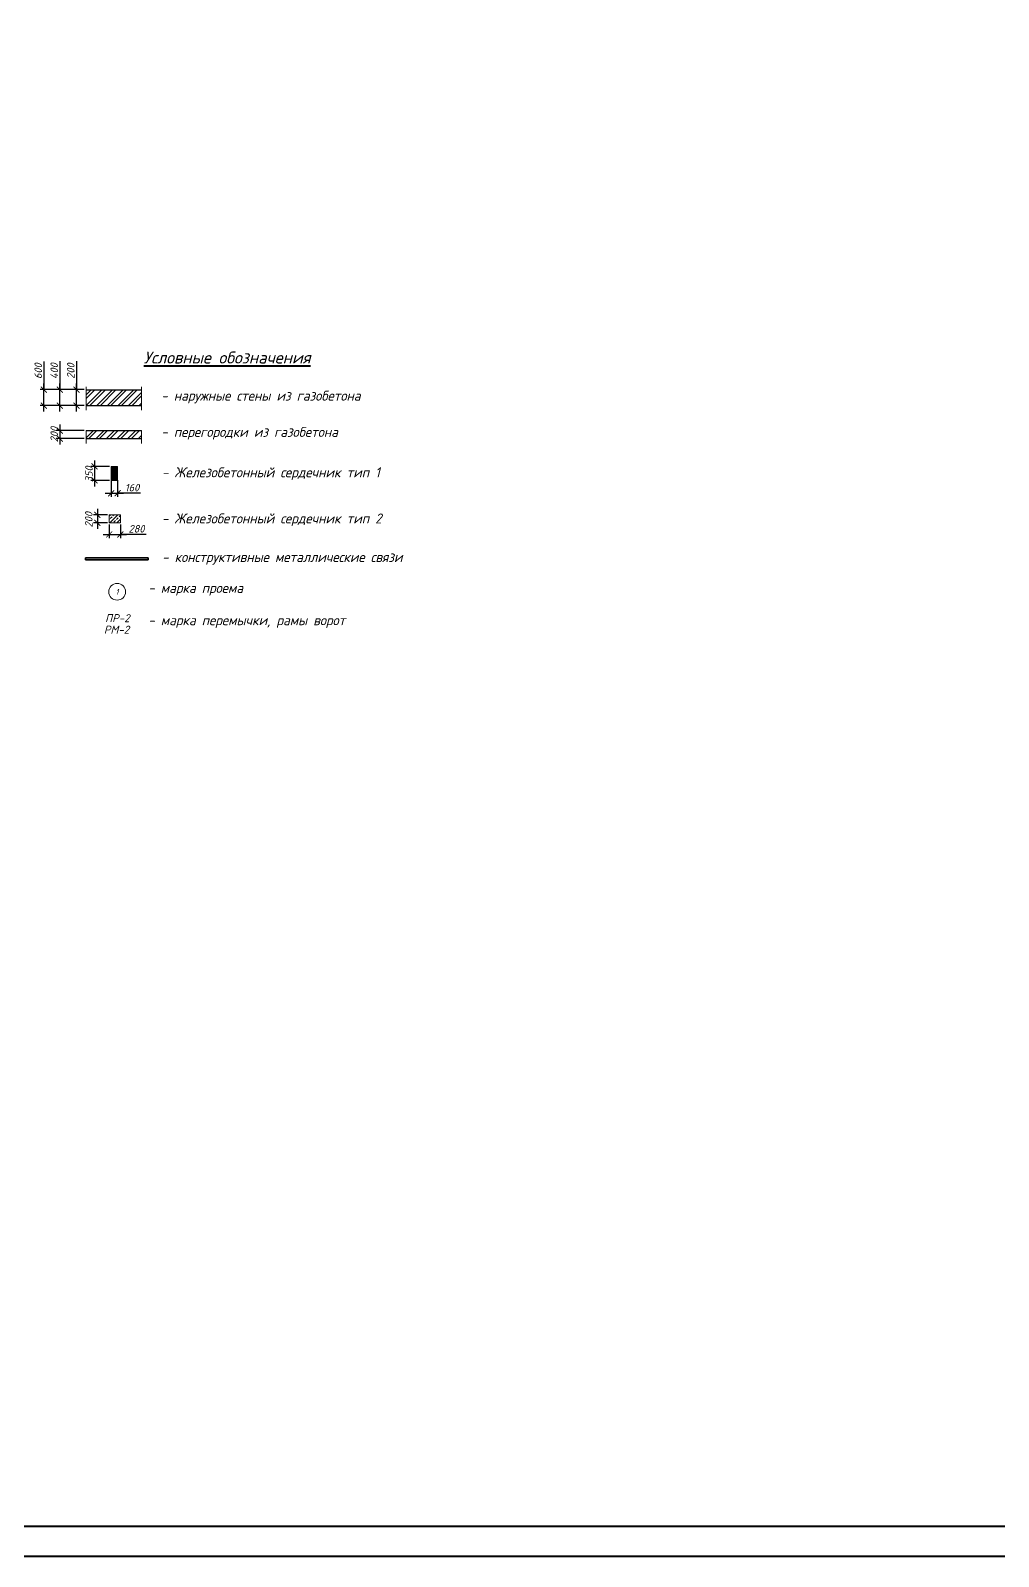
# Model space of a CAD drawing. Header units: millimetres. Extents: x -238377 to 196118, y -123284 to 30177.
# Drawn here: x -143549 to -119342, y -123214 to -85069 of the extents above; entities that cross this region are included whole.
import ezdxf
from ezdxf.enums import TextEntityAlignment as Align

# ---------------------------------------------------------------- set-up
doc = ezdxf.new("R2010")
doc.units = ezdxf.units.MM
doc.header["$MEASUREMENT"] = 0
doc.layers.get('0').update_dxf_attribs({"lineweight": 5})
doc.layers.add('#Hatch', color=7, linetype='Continuous', lineweight=5, true_color=0x4d4d4d)
for name, color, linetype, lineweight in [('#Бетон', 10, 'Continuous', 15), ('#размеры', 7, 'Continuous', 5), ('0_Ном._пера__99', 7, 'Continuous', 40), ('k_ Рамка', 7, 'Continuous', 50), ('чертеж_Ном._пера__98', 7, 'Continuous', 35)]:
    doc.layers.add(name, color=color, linetype=linetype, lineweight=lineweight)
doc.layers.add('#стены наруж', color=7, linetype='Continuous')
doc.layers.add('чертеж', color=7, linetype='Continuous')
doc.styles.get("Standard").update_dxf_attribs({"font": 'isocpeui.ttf'})
doc.styles.add('STEP PR', font='isocpeui.ttf')
doc.dimstyles.new('SPDS', dxfattribs={"dimscale": 10, "dimtxt": 2.5, "dimasz": 2, "dimexe": 1.25, "dimexo": 0.625, "dimtad": 1, "dimdec": 0, "dimrnd": 0.001, "dimtxsty": 'STEP PR', "dimblk": 'ARCHTICK', "dimcen": 2.5, "dimdle": 2, "dimclrd": 256, "dimclre": 256, "dimclrt": 7, "dimadec": 0, "dimazin": 2, "dimtfac": 0.75, "dimtdec": 0, "dimtmove": 1, "dimatfit": 3, "dimfxl": 1, "dimtolj": 1, "dimarcsym": 1})

# ---------------------------------------------------------------- blocks, each defined once
blk = doc.blocks.new('_ArchTick')
at = {"color": 0, "linetype": 'ByBlock', "const_width": 0.15}
blk.add_lwpolyline([(-0.5, -0.5), (0.5, 0.5)], dxfattribs=at)
blk = doc.blocks.new('*D244')
at = {"layer": '#размеры', "lineweight": -2, "transparency": 16777216}
for p, q in [((-142816, -93335), (-142816, -94047)), ((-142206, -94047), (-142910, -94047)), ((-142816, -94597), (-142816, -93897)), ((-142206, -94447), (-142910, -94447))]:
    blk.add_line(p, q, dxfattribs=at)
at = {"layer": 'Defpoints', "color": 0, "transparency": 16777216}
for p in [(-142816, -94047), (-142159, -94047), (-142159, -94447)]:
    blk.add_point(p, dxfattribs=at)
at = {"layer": '#размеры', "lineweight": -2, "transparency": 16777216, "xscale": 150, "yscale": 150, "zscale": 150}
for p, rotation in [((-142816, -94047), 90), ((-142816, -94447), 270)]:
    blk.add_blockref('_ArchTick', p, dxfattribs=dict(at, rotation=rotation))
at = {"layer": '#размеры', "color": 7, "transparency": 16777216, "insert": (-142957, -93585), "char_height": 187.5, "attachment_point": 5, "rotation": 90, "style": 'STEP PR'}
blk.add_mtext('\\A1;400', dxfattribs=at)
blk = doc.blocks.new('*D245')
at = {"layer": '#размеры', "lineweight": -2, "transparency": 16777216}
for p, q in [((-142816, -94920), (-142816, -95420)), ((-142206, -95070), (-142910, -95070)), ((-142206, -95270), (-142910, -95270))]:
    blk.add_line(p, q, dxfattribs=at)
at = {"layer": 'Defpoints', "color": 0, "transparency": 16777216}
for p in [(-142816, -95270), (-142159, -95070), (-142159, -95270)]:
    blk.add_point(p, dxfattribs=at)
at = {"layer": '#размеры', "lineweight": -2, "transparency": 16777216, "xscale": 150, "yscale": 150, "zscale": 150}
for p, rotation in [((-142816, -95070), 90), ((-142816, -95270), 270)]:
    blk.add_blockref('_ArchTick', p, dxfattribs=dict(at, rotation=rotation))
at = {"layer": '#размеры', "color": 7, "transparency": 16777216, "insert": (-142957, -95170), "char_height": 187.5, "attachment_point": 5, "rotation": 90, "style": 'STEP PR'}
blk.add_mtext('\\A1;200', dxfattribs=at)
blk = doc.blocks.new('*D242')
at = {"layer": '#размеры', "lineweight": -2, "transparency": 16777216}
for p, q in [((-143216, -93344), (-143216, -94047)), ((-142606, -94047), (-143310, -94047)), ((-143216, -94597), (-143216, -93897)), ((-142606, -94447), (-143310, -94447))]:
    blk.add_line(p, q, dxfattribs=at)
at = {"layer": 'Defpoints', "color": 0, "transparency": 16777216}
for p in [(-143216, -94047), (-142559, -94047), (-142559, -94447)]:
    blk.add_point(p, dxfattribs=at)
at = {"layer": '#размеры', "lineweight": -2, "transparency": 16777216, "xscale": 150, "yscale": 150, "zscale": 150}
for p, rotation in [((-143216, -94047), 90), ((-143216, -94447), 270)]:
    blk.add_blockref('_ArchTick', p, dxfattribs=dict(at, rotation=rotation))
at = {"layer": '#размеры', "color": 7, "transparency": 16777216, "insert": (-143357, -93585), "char_height": 187.5, "attachment_point": 5, "rotation": 90, "style": 'STEP PR'}
blk.add_mtext('\\A1;600', dxfattribs=at)
blk = doc.blocks.new('*D243')
at = {"layer": '#размеры', "lineweight": -2, "transparency": 16777216}
for p, q in [((-142402, -93336), (-142402, -94047)), ((-142206, -94047), (-142495, -94047)), ((-142402, -94597), (-142402, -93897)), ((-142206, -94447), (-142495, -94447))]:
    blk.add_line(p, q, dxfattribs=at)
at = {"layer": 'Defpoints', "color": 0, "transparency": 16777216}
for p in [(-142402, -94047), (-142159, -94047), (-142159, -94447)]:
    blk.add_point(p, dxfattribs=at)
at = {"layer": '#размеры', "lineweight": -2, "transparency": 16777216, "xscale": 150, "yscale": 150, "zscale": 150}
for p, rotation in [((-142402, -94047), 90), ((-142402, -94447), 270)]:
    blk.add_blockref('_ArchTick', p, dxfattribs=dict(at, rotation=rotation))
at = {"layer": '#размеры', "color": 7, "transparency": 16777216, "insert": (-142542, -93582), "char_height": 187.5, "attachment_point": 5, "rotation": 90, "style": 'STEP PR'}
blk.add_mtext('\\A1;200', dxfattribs=at)
blk = doc.blocks.new('*U225')
at = {"color": 0, "linetype": 'ByBlock', "lineweight": -2}
blk.add_circle((0, 0), 6, dxfattribs=at)
blk.add_attdef('Узел', text='', height=4, dxfattribs=at).set_placement((0, 0), align=Align.MIDDLE_CENTER)
blk = doc.blocks.new('сердечник280х200')
at = {"layer": '#Hatch'}
h = blk.add_hatch(dxfattribs=at)
h.set_pattern_fill('ANSI33', color=256, scale=500)
h.paths.add_polyline_path([(-140, -100), (140, -100), (140, 100), (-140, 100)])
at = {"layer": '#Бетон'}
blk.add_lwpolyline([(-140, -100), (140, -100), (140, 100), (-140, 100)], close=True, dxfattribs=at)
blk = doc.blocks.new('сердечник160х300')
at = {"layer": '#Hatch', "true_color": 0xa6a6a6}
h = blk.add_hatch(color=253, dxfattribs=at)
h.dxf.hatch_style = 1
h.paths.add_polyline_path([(80, 150), (-80, 150), (-80, -198), (80, -198)])
at = {"layer": '#Бетон'}
blk.add_lwpolyline([(80, -200), (80, 150), (-80, 150), (-80, -200)], close=True, dxfattribs=at)
blk = doc.blocks.new('*D395')
at = {"layer": '#размеры', "lineweight": -2, "transparency": 16777216}
for p, q in [((-141531, -96311), (-141531, -96730)), ((-141371, -96311), (-141371, -96730)), ((-141681, -96636), (-141221, -96636)), ((-140800, -96636), (-141371, -96636))]:
    blk.add_line(p, q, dxfattribs=at)
at = {"layer": 'Defpoints', "color": 0, "transparency": 16777216}
for p in [(-141531, -96264), (-141371, -96264), (-141371, -96636)]:
    blk.add_point(p, dxfattribs=at)
at = {"layer": '#размеры', "lineweight": -2, "transparency": 16777216, "xscale": 150, "yscale": 150, "zscale": 150, "rotation": 180}
blk.add_blockref('_ArchTick', (-141531, -96636), dxfattribs=at)
at = {"layer": '#размеры', "lineweight": -2, "transparency": 16777216, "xscale": 150, "yscale": 150, "zscale": 150}
blk.add_blockref('_ArchTick', (-141371, -96636), dxfattribs=at)
at = {"layer": '#размеры', "color": 7, "transparency": 16777216, "insert": (-141010, -96495), "char_height": 187.5, "attachment_point": 5, "style": 'STEP PR'}
blk.add_mtext('\\A1;160', dxfattribs=at)
blk = doc.blocks.new('*D396')
at = {"layer": '#размеры', "lineweight": -2, "transparency": 16777216}
for p, q in [((-141578, -95964), (-142041, -95964)), ((-141948, -95814), (-141948, -96464)), ((-141578, -96314), (-142041, -96314))]:
    blk.add_line(p, q, dxfattribs=at)
at = {"layer": 'Defpoints', "color": 0, "transparency": 16777216}
for p in [(-141531, -95964), (-141948, -96314), (-141531, -96314)]:
    blk.add_point(p, dxfattribs=at)
at = {"layer": '#размеры', "lineweight": -2, "transparency": 16777216, "xscale": 150, "yscale": 150, "zscale": 150}
for p, rotation in [((-141948, -95964), 90), ((-141948, -96314), 270)]:
    blk.add_blockref('_ArchTick', p, dxfattribs=dict(at, rotation=rotation))
at = {"layer": '#размеры', "color": 7, "transparency": 16777216, "insert": (-142088, -96164), "char_height": 187.5, "attachment_point": 5, "rotation": 90, "style": 'STEP PR'}
blk.add_mtext('\\A1;350', dxfattribs=at)
blk = doc.blocks.new('*D397')
at = {"layer": '#размеры', "lineweight": -2, "transparency": 16777216}
for p, q in [((-141581, -97420), (-141581, -97760)), ((-141301, -97420), (-141301, -97760)), ((-141731, -97666), (-141151, -97666)), ((-140653, -97666), (-141301, -97666))]:
    blk.add_line(p, q, dxfattribs=at)
at = {"layer": 'Defpoints', "color": 0, "transparency": 16777216}
for p in [(-141581, -97374), (-141301, -97374), (-141301, -97666)]:
    blk.add_point(p, dxfattribs=at)
at = {"layer": '#размеры', "lineweight": -2, "transparency": 16777216, "xscale": 150, "yscale": 150, "zscale": 150, "rotation": 180}
blk.add_blockref('_ArchTick', (-141581, -97666), dxfattribs=at)
at = {"layer": '#размеры', "lineweight": -2, "transparency": 16777216, "xscale": 150, "yscale": 150, "zscale": 150}
blk.add_blockref('_ArchTick', (-141301, -97666), dxfattribs=at)
at = {"layer": '#размеры', "color": 7, "transparency": 16777216, "insert": (-140899, -97526), "char_height": 187.5, "attachment_point": 5, "style": 'STEP PR'}
blk.add_mtext('\\A1;280', dxfattribs=at)
blk = doc.blocks.new('*D398')
at = {"layer": '#размеры', "lineweight": -2, "transparency": 16777216}
for p, q in [((-141628, -97174), (-141971, -97174)), ((-141877, -97024), (-141877, -97524)), ((-141628, -97374), (-141971, -97374))]:
    blk.add_line(p, q, dxfattribs=at)
at = {"layer": 'Defpoints', "color": 0, "transparency": 16777216}
for p in [(-141581, -97174), (-141877, -97374), (-141581, -97374)]:
    blk.add_point(p, dxfattribs=at)
at = {"layer": '#размеры', "lineweight": -2, "transparency": 16777216, "xscale": 150, "yscale": 150, "zscale": 150}
for p, rotation in [((-141877, -97174), 90), ((-141877, -97374), 270)]:
    blk.add_blockref('_ArchTick', p, dxfattribs=dict(at, rotation=rotation))
at = {"layer": '#размеры', "color": 7, "transparency": 16777216, "insert": (-142092, -97299), "char_height": 187.5, "attachment_point": 5, "rotation": 90, "style": 'STEP PR'}
blk.add_mtext('\\A1;200', dxfattribs=at)

msp = doc.modelspace()

# ---------------------------------------------------------------- hatches: boundary and pattern name
at = {"layer": '#Hatch'}
h = msp.add_hatch(dxfattribs=at)
h.set_pattern_fill('ANSI32', color=256, scale=500)
h.set_pattern_definition([(45, (-181893.7, -135767.17), (-132.5825, 132.5825), []), (45, (-181805.31, -135767.17), (-132.5825, 132.5825), [])])
h.paths.add_polyline_path([(-140773.4, -94447.5), (-140773.4, -94047.5), (-142159.1, -94047.5), (-142159.1, -94447.5)])
h = msp.add_hatch(dxfattribs=at)
h.set_pattern_fill('ANSI32', color=256, scale=500)
h.set_pattern_definition([(45, (-181893.7, -136047.68), (-132.5825, 132.5825), []), (45, (-181805.31, -136047.68), (-132.5825, 132.5825), [])])
h.paths.add_polyline_path([(-140773.4, -95269.5), (-140773.4, -95069.5), (-142159.1, -95069.5), (-142159.1, -95269.5)])

# ---------------------------------------------------------------- linework, layer by layer
at = {"layer": '#Бетон'}
msp.add_lwpolyline([(-141581.4, -97373.5), (-141301.4, -97373.5), (-141301.4, -97173.5), (-141581.4, -97173.5)], close=True, dxfattribs=at)
at = {"layer": '#стены наруж', "lineweight": 30}
for points in [[(-142159.1, -94047.5), (-140773.4, -94047.5)], [(-140773.4, -94447.5), (-142159.1, -94447.5)]]:
    msp.add_lwpolyline(points, dxfattribs=at)
at = {"layer": '#стены наруж', "color": 34, "lineweight": 30}
for points in [[(-142159.1, -95069.5), (-140773.4, -95069.5)], [(-142159.1, -95269.5), (-140773.4, -95269.5)]]:
    msp.add_lwpolyline(points, dxfattribs=at)
at = {"color": 3, "lineweight": 40}
for points in [[(-238376.9, -44845.8), (-11282.4, -44845.8), (-11282.4, -123214.4), (-238376.9, -123214.4)], [(-237626.3, -45596.4), (-12033, -45596.4), (-12033, -122463.8), (-237626.3, -122463.8)]]:
    msp.add_lwpolyline(points, close=True, dxfattribs=at)
at = {"layer": 'чертеж', "lineweight": 5}
for points in [[(-142159.1, -93976.1), (-142159.1, -94563.4)], [(-140773.4, -93976.1), (-140773.4, -94563.4)], [(-142159.1, -95069.5), (-142159.1, -95393.6)], [(-140773.4, -95069.5), (-140773.4, -95393.6)]]:
    msp.add_lwpolyline(points, dxfattribs=at)
at = {"layer": 'чертеж_Ном._пера__98', "color": 102, "linetype": 'Continuous'}
for p, q in [((-142174, -98247.2), (-141402.4, -98247.2)), ((-142174, -98247.2), (-142174, -98299)), ((-142174, -98299), (-141402.4, -98299)), ((-141338.6, -98247.2), (-141402.4, -98247.2)), ((-141402.4, -98299), (-141338.6, -98299)), ((-141338.6, -98247.2), (-141308.5, -98247.2)), ((-141308.5, -98299), (-141338.6, -98299)), ((-140603.4, -98247.2), (-141308.5, -98247.2)), ((-141308.5, -98299), (-140603.4, -98299)), ((-140603.4, -98247.2), (-140603.4, -98299))]:
    msp.add_line(p, q, dxfattribs=at)

# ---------------------------------------------------------------- block references
at = {"layer": '#размеры'}
for name, p in [('сердечник160х300', (-141451.5, -96113.8)), ('сердечник280х200', (-141441.4, -97273.5))]:
    msp.add_blockref(name, p, dxfattribs=at)
at = {"layer": '#размеры', "xscale": 35, "yscale": 35, "zscale": 35}
msp.add_blockref('*U225', (-141382.6, -99098.6), dxfattribs=at).add_auto_attribs({'Узел': '1'})

# ---------------------------------------------------------------- texts
at = {"layer": '0_Ном._пера__99', "linetype": 'Continuous', "attachment_point": 4, "style": 'STEP PR'}
for s, insert, char_height in [('{\\LУсловные обозначения}', (-140716.5, -93243.5), 300), ('{\\W0.95;- наружные стены из газобетона}', (-140278.7, -94231.1), 250), ('{\\W0.95;- перегородки из газобетона}', (-140278.7, -95136.9), 250), ('{\\W0.95;- конструктивные металлические связи}', (-140258.5, -98265), 250)]:
    msp.add_mtext(s, dxfattribs=dict(at, insert=insert, char_height=char_height))
at = {"layer": '0_Ном._пера__99', "linetype": 'Continuous', "char_height": 250, "attachment_point": 4, "style": 'STEP PR'}
for s, insert, width in [('{\\W0.95;- Железобетонный сердечник тип 1}', (-140264.2, -96147.2), 5760.263), ('{\\W0.95;- Железобетонный сердечник тип 2}', (-140264.2, -97300.4), 5760.263), ('{\\W0.95;- марка проема}', (-140605.5, -99036.3), 3576.466), ('{\\W0.95;- марка перемычки, рамы ворот}', (-140605.5, -99844.2), 5837.808)]:
    msp.add_mtext(s, dxfattribs=dict(at, insert=insert, width=width))
at = {"layer": 'k_ Рамка', "color": 7, "style": 'STEP PR'}
for s, p in [('ПР-2', (-141684.3, -99859.1)), ('РМ-2', (-141714.9, -100146.9))]:
    msp.add_text(s, height=200, dxfattribs=at).set_placement(p)

# ---------------------------------------------------------------- dimensions: what is measured, and where the dimension line sits
at = {"layer": '#размеры'}
for base, p1, p2, text, picture, middle in [((-143216, -94047.5), (-142559, -94447.5), (-142559, -94047.5), '600', '*D242', (-143177.7, -93585.5)), ((-142401.7, -94047.5), (-142159.1, -94447.5), (-142159.1, -94047.5), '200', '*D243', (-142343.8, -93582.4))]:
    dim = msp.add_linear_dim(base=base, p1=p1, p2=p2, angle=90, text=text, dimstyle='SPDS', override={"dimscale": 75, "dimtxsty": 'STEP PR'}, dxfattribs=at)
    dim.commit()
    dim.dimension.update_dxf_attribs({"geometry": picture, "text_midpoint": middle, "dimtype": 160})
for base, p1, p2, picture, middle in [((-142816.1, -94047.5), (-142159.1, -94447.5), (-142159.1, -94047.5), '*D244', (-142777.8, -93585.5)), ((-142816.1, -95269.5), (-142159.1, -95069.5), (-142159.1, -95269.5), '*D245', (-142816.1, -95169.5)), ((-141947.5, -96313.8), (-141531.5, -95963.8), (-141531.5, -96313.8), '*D396', (-141947.5, -96163.8)), ((-141876.8, -97373.5), (-141581.4, -97173.5), (-141581.4, -97373.5), '*D398', (-141951.8, -97298.5))]:
    dim = msp.add_linear_dim(base=base, p1=p1, p2=p2, angle=90, dimstyle='SPDS', override={"dimscale": 75, "dimtxsty": 'STEP PR'}, dxfattribs=at)
    dim.commit()
    dim.dimension.update_dxf_attribs({"geometry": picture, "text_midpoint": middle, "dimtype": 160})
for base, p1, p2, picture, middle in [((-141371.5, -96636), (-141531.5, -96263.8), (-141371.5, -96263.8), '*D395', (-141009.6, -96658.4)), ((-141301.4, -97666.3), (-141581.4, -97373.5), (-141301.4, -97373.5), '*D397', (-140898.8, -97716.2))]:
    dim = msp.add_linear_dim(base=base, p1=p1, p2=p2, dimstyle='SPDS', override={"dimscale": 75, "dimtxsty": 'STEP PR'}, dxfattribs=at)
    dim.commit()
    dim.dimension.update_dxf_attribs({"geometry": picture, "text_midpoint": middle, "dimtype": 160})

doc.saveas('drawing.dxf')
